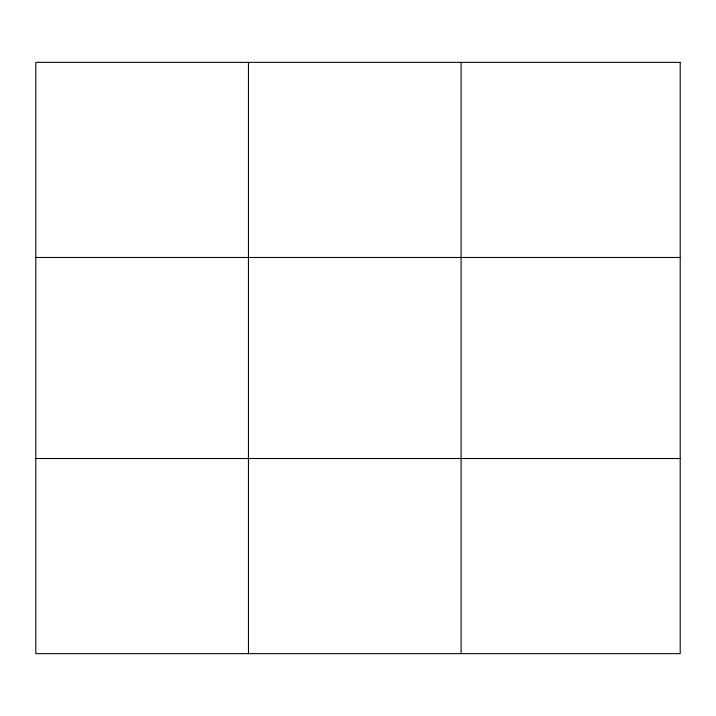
<?xml version="1.0" encoding="UTF-8"?>
<svg xmlns="http://www.w3.org/2000/svg" width="716" height="716" viewBox="0 0 716 716"><rect width="100%" height="100%" fill="white"/><g stroke="black" fill="none" stroke-linecap="round" stroke-linejoin="round"><path stroke-width="1.07" d="M248.452 62.364L248.452 653.636M461.104 62.364L461.104 653.636M35.8 257.483L680.2 257.483M35.8 458.517L680.2 458.517M680.2 62.364L680.2 653.636L35.8 653.636L35.8 62.364L680.2 62.364"/></g></svg>
